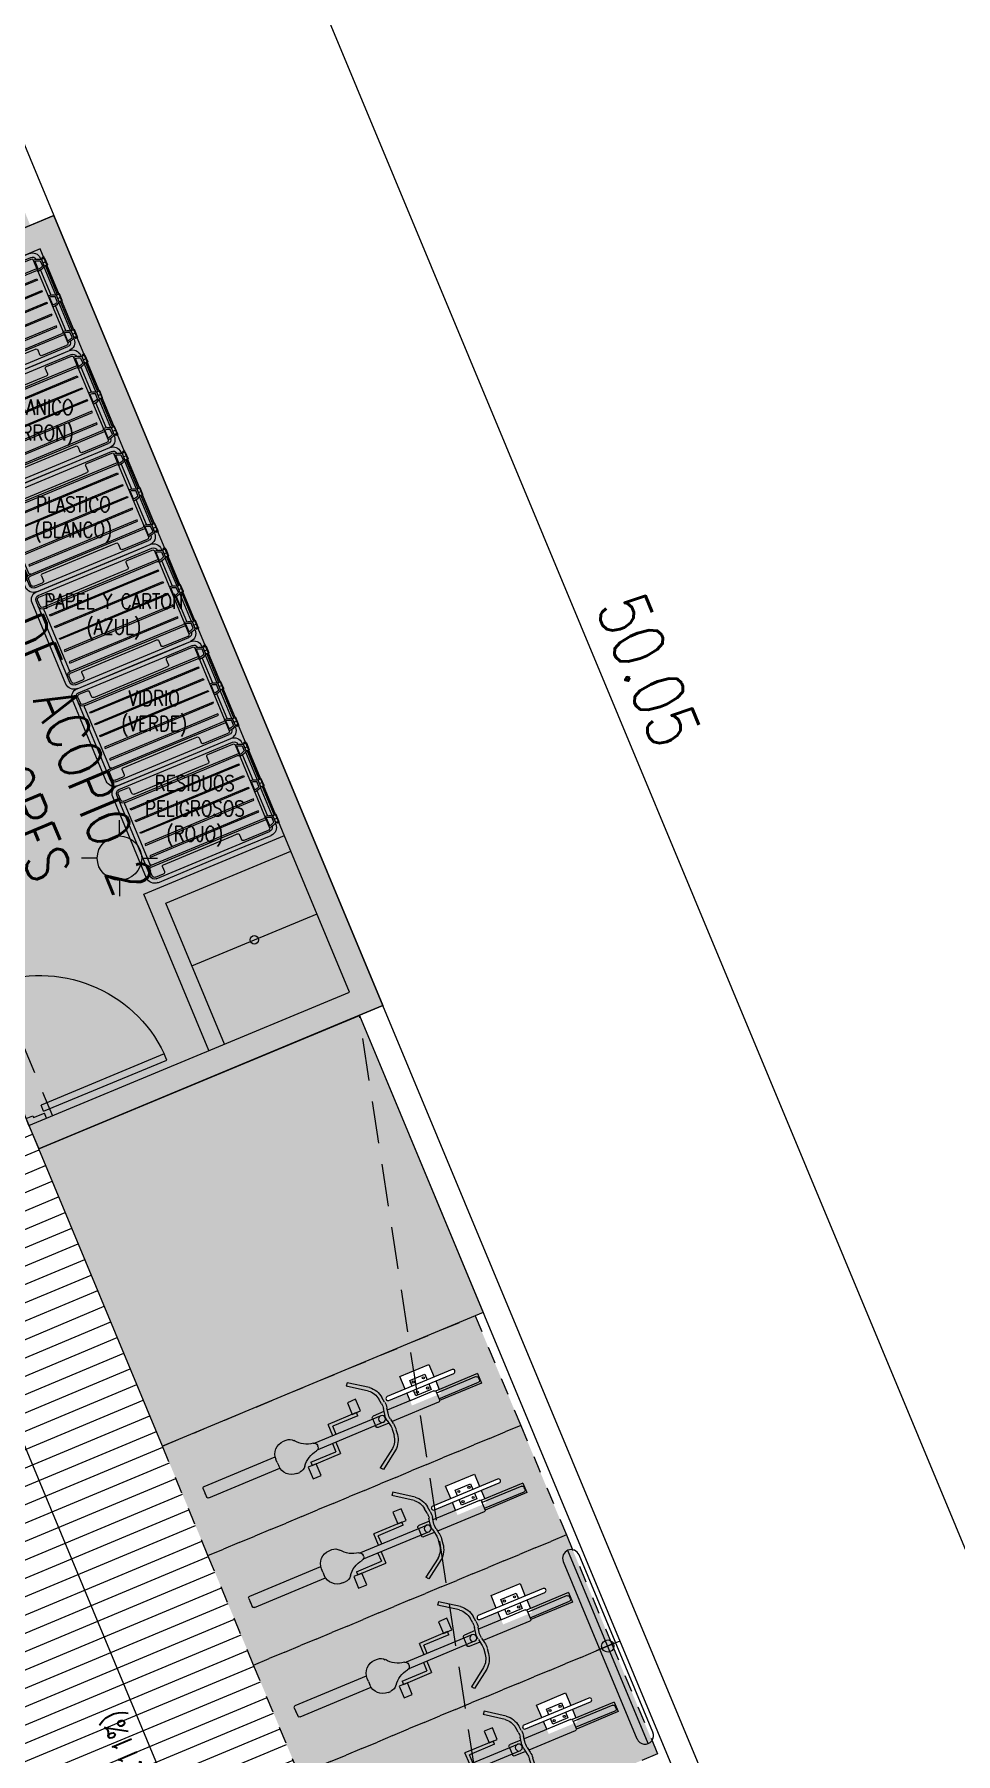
# Model space of a CAD drawing. Header units: millimetres. Extents: x 2471 to 2909, y 1327 to 1568.
# Drawn here: x 2668.02 to 2673.46, y 1432.78 to 1442.92 of the extents above; entities that cross this region are included whole.
import ezdxf

# ---------------------------------------------------------------- set-up
doc = ezdxf.new("R2010")
doc.units = ezdxf.units.MM
doc.set_wipeout_variables(frame=1)
doc.linetypes.add('HIDDEN', pattern=[0.375, 0.25, -0.125])
doc.linetypes.add('HIDDEN2', pattern=[0.1875, 0.125, -0.0625])
doc.layers.get('0').update_dxf_attribs({"color": 251, "lineweight": 9})
doc.layers.get('DEFPOINTS').update_dxf_attribs({"color": 251, "lineweight": 9})
for name, color, linetype, lineweight in [('A-BICICLETAS', 251, 'Continuous', 13), ('A-CONTENEDOR DE BASURA', 251, 'Continuous', 13), ('A-MOBILIARIO', 251, 'Continuous', 13), ('A-MURO ALTO', 251, 'Continuous', 13), ('A-MURO BAJO', 251, 'Continuous', 13), ('A-MUROS', 251, 'Continuous', 13), ('A-PROYECCIONES', 251, 'HIDDEN', 13), ('A-PUERTAS', 251, 'Continuous', 13), ('A-SANITARIOS', 251, 'Continuous', 13), ('A_30_DispositivosElect', 251, 'Continuous', 13), ('A_50_TextoAmbiente', 251, 'Continuous', 13), ('A_50_TextoIndicaciones', 251, 'Continuous', 13), ('COTAS-EXTER', 251, 'Continuous', 13), ('DLP_VERDE', 251, 'Continuous', 13), ('HATCH', 251, 'Continuous', 13)]:
    doc.layers.add(name, color=color, linetype=linetype, lineweight=lineweight)
doc.layers.add('DLP_ÁREA COMÚN', color=251, linetype='Continuous', lineweight=13, plot=False)
doc.styles.add('ROMANS', font='romans.shx', dxfattribs={"width": 0.8})
doc.styles.add('TXT_COTAS', font='romans.shx', dxfattribs={"width": 0.8})
doc.dimstyles.new('DLP-COTA 200', dxfattribs={"dimtxt": 0.3, "dimasz": 0.2, "dimexe": 0.36, "dimexo": 0.12, "dimgap": 0.12, "dimtad": 1, "dimzin": 0, "dimdsep": 46, "dimtxsty": 'TXT_COTAS', "dimblk": 'ARCHTICK', "dimcen": 0.18, "dimdle": 0.2, "dimclrd": 256, "dimclre": 256, "dimclrt": 2, "dimadec": 0, "dimazin": 0, "dimtfac": 1, "dimtix": 1, "dimtofl": 0, "dimtmove": 2, "dimatfit": 3, "dimfxl": 0.36, "dimtolj": 1, "dimtzin": 0, "dimlwd": 9, "dimlwe": 9, "dimarcsym": 0})

# ---------------------------------------------------------------- blocks, each defined once
blk = doc.blocks.new('_ArchTick')
at = {"color": 0, "linetype": 'ByBlock', "const_width": 0.15}
blk.add_lwpolyline([(-0.5, -0.5), (0.5, 0.5)], dxfattribs=at)
blk = doc.blocks.new('*D868')
at = {"layer": 'COTAS-EXTER', "lineweight": 9, "transparency": 16777216}
for p, q in [((85.823, 84.429), (105.212, 37.854)), ((85.087, 83.906), (86.232, 84.383)), ((104.323, 37.7), (105.468, 38.177))]:
    blk.add_line(p, q, dxfattribs=at)
at = {"layer": 'DEFPOINTS', "color": 0, "transparency": 16777216}
for p in [(84.976, 83.86, 0), (105.136, 38.038), (104.212, 37.654, 0)]:
    blk.add_point(p, dxfattribs=at)
at = {"layer": 'COTAS-EXTER', "lineweight": 9, "transparency": 16777216, "xscale": 0.2, "yscale": 0.2, "zscale": 0.2}
for p, rotation in [((85.899, 84.244), 112.6026596227034), ((105.136, 38.038), 292.6026596227034)]:
    blk.add_blockref('_ArchTick', p, dxfattribs=dict(at, rotation=rotation))
at = {"layer": 'COTAS-EXTER', "color": 2, "transparency": 16777216, "insert": (95.767, 61.245), "char_height": 0.3, "attachment_point": 5, "rotation": 292.6027, "style": 'TXT_COTAS'}
blk.add_mtext('\\A1;50.05', dxfattribs=at)
blk = doc.blocks.new('A$C5E423DB2')
at = {"layer": 'A-PUERTAS'}
for p, q in [((0.0381, 0.1), (0.0381, 0.8)), ((0.0381, 0.8), (0.0731, 0.8)), ((0.0731, 0.8), (0.0731, 0.1)), ((0.0381, 0.1), (0.0731, 0.1))]:
    blk.add_line(p, q, dxfattribs=at)
at = {"layer": 'A-PUERTAS', "linetype": 'Continuous'}
for p, q in [((0, 0), (0, 0.1)), ((0, 0.1), (0.0281, 0.1)), ((0.0281, 0.0381), (0.0281, 0.1)), ((0.8, 0.1), (0.7719, 0.1)), ((0.7719, 0.0381), (0.7719, 0.1)), ((0.8, 0), (0.8, 0.1)), ((0, 0), (0.0381, 0)), ((0.0381, 0.0381), (0.0281, 0.0381)), ((0.0381, 0), (0.0381, 0.0381)), ((0.7619, 0), (0.7619, 0.0381)), ((0.7619, 0.0381), (0.7719, 0.0381)), ((0.8, 0), (0.7619, 0))]:
    blk.add_line(p, q, dxfattribs=at)
at = {"layer": 'A-PUERTAS', "color": 7, "linetype": 'Continuous'}
blk.add_arc((0.0366, 0.0793), 0.7216, 1.64027, 87.09685, dxfattribs=at)
blk = doc.blocks.new('AP_Av.Ejercito Esq.Choquehuanca_Plantas_Rev1_20190619$0$CONTENEDOR DE BASURA 360L')
at = {"linetype": 'ByBlock'}
for p, q in [((0.26, 0.85), (-0.26, 0.85)), ((0.26, 0.825), (-0.26, 0.825)), ((-0.31, 0.8), (-0.31, 0.288)), ((-0.285, 0.8), (-0.285, 0.288)), ((0.285, 0.8), (0.285, 0.288)), ((0.31, 0.8), (0.31, 0.288)), ((-0.31, 0.288), (-0.31, 0.074)), ((-0.285, 0.288), (-0.285, 0.074)), ((0.285, 0.288), (0.285, 0.074)), ((0.31, 0.288), (0.31, 0.074)), ((-0.26, 0.024), (-0.252, 0.024)), ((-0.258, 0.005), (-0.258, 0.013)), ((-0.258, 0.013), (-0.256, 0.013)), ((-0.258, 0.005), (-0.256, 0.005)), ((-0.256, 0), (-0.256, 0.018)), ((-0.256, 0.018), (-0.251, 0.018)), ((-0.251, 0), (-0.256, 0)), ((-0.251, 0.018), (-0.251, 0)), ((-0.251, 0.013), (-0.25, 0.013)), ((-0.251, 0.005), (-0.25, 0.005)), ((-0.25, 0), (-0.25, 0.02)), ((-0.25, 0.02), (-0.207, 0.02)), ((-0.228, 0.02), (-0.228, 0)), ((-0.207, 0), (-0.207, 0.02)), ((-0.021, 0.013), (-0.207, 0.013)), ((-0.021, 0.005), (-0.207, 0.005)), ((-0.204, 0.024), (-0.024, 0.024)), ((-0.193, 0.049), (-0.035, 0.049)), ((-0.021, 0), (-0.021, 0.02)), ((0.022, 0.02), (-0.021, 0.02)), ((0.022, 0), (-0.021, 0)), ((0, 0.02), (0, 0)), ((0.022, 0), (0.022, 0.02)), ((0.022, 0.013), (0.207, 0.013)), ((0.022, 0.005), (0.207, 0.005)), ((0.204, 0.024), (0.025, 0.024)), ((0.032, 0.024), (0.025, 0.024)), ((0.193, 0.049), (0.035, 0.049)), ((0.207, 0), (0.207, 0.02)), ((0.25, 0.02), (0.207, 0.02)), ((0.25, 0), (0.207, 0)), ((0.228, 0.02), (0.228, 0)), ((0.25, 0), (0.25, 0.02)), ((0.251, 0.013), (0.25, 0.013)), ((0.251, 0.005), (0.25, 0.005)), ((0.251, 0.018), (0.251, 0)), ((0.256, 0.018), (0.251, 0.018)), ((0.251, 0), (0.256, 0)), ((0.26, 0.024), (0.252, 0.024)), ((0.256, 0), (0.256, 0.018)), ((0.258, 0.013), (0.256, 0.013)), ((0.258, 0.005), (0.256, 0.005)), ((0.258, 0.005), (0.258, 0.013)), ((-0.25, 0), (-0.207, 0))]:
    blk.add_line(p, q, dxfattribs=at)
at = {"color": 8, "linetype": 'ByBlock'}
for p, q in [((-0.26, 0.815), (-0.226, 0.815)), ((0.26, 0.815), (0.226, 0.815)), ((-0.275, 0.8), (-0.275, 0.748)), ((-0.235, 0.738), (-0.265, 0.738)), ((-0.225, 0.728), (-0.225, 0.288)), ((-0.211, 0.8), (-0.211, 0.288)), ((-0.201, 0.8), (-0.201, 0.288)), ((-0.191, 0.801), (0.191, 0.801)), ((0.201, 0.8), (0.201, 0.288)), ((0.211, 0.8), (0.211, 0.288)), ((0.225, 0.728), (0.225, 0.288)), ((0.235, 0.738), (0.265, 0.738)), ((0.275, 0.8), (0.275, 0.748)), ((-0.275, 0.236), (-0.275, 0.076)), ((-0.235, 0.246), (-0.265, 0.246)), ((-0.225, 0.288), (-0.225, 0.256)), ((-0.211, 0.288), (-0.211, 0.066)), ((-0.201, 0.288), (-0.201, 0.076)), ((0.201, 0.288), (0.201, 0.076)), ((0.211, 0.288), (0.211, 0.066)), ((0.225, 0.288), (0.225, 0.256)), ((0.235, 0.246), (0.265, 0.246)), ((0.275, 0.236), (0.275, 0.076)), ((-0.265, 0.066), (0.265, 0.066)), ((-0.255, 0.061), (-0.202, 0.061)), ((-0.244, 0.03), (-0.212, 0.03)), ((0.027, 0.061), (-0.026, 0.061)), ((0.016, 0.03), (-0.016, 0.03)), ((0.255, 0.061), (0.202, 0.061)), ((0.244, 0.03), (0.212, 0.03))]:
    blk.add_line(p, q, dxfattribs=at)
for points in [[(-0.146, 0.782), (-0.154, 0.782), (-0.154, 0.288), (-0.154, 0.089), (-0.146, 0.089), (-0.146, 0.288)], [(-0.071, 0.782), (-0.079, 0.782), (-0.079, 0.288), (-0.079, 0.089), (-0.071, 0.089), (-0.071, 0.288)], [(0.004, 0.782), (-0.004, 0.782), (-0.004, 0.288), (-0.004, 0.089), (0.004, 0.089), (0.004, 0.288)], [(0.071, 0.782), (0.079, 0.782), (0.079, 0.288), (0.079, 0.089), (0.071, 0.089), (0.071, 0.288)], [(0.146, 0.782), (0.154, 0.782), (0.154, 0.288), (0.154, 0.089), (0.146, 0.089), (0.146, 0.288)]]:
    blk.add_lwpolyline(points, close=True, dxfattribs=at)
at = {"linetype": 'ByBlock'}
for centre, radius, start, end in [((-0.26, 0.8), 0.0499, 90, 180), ((-0.26, 0.8), 0.025, 90, 180), ((0.26, 0.8), 0.0499, 0, 90), ((0.26, 0.8), 0.025, 0, 90), ((-0.26, 0.074), 0.0499, 180, 270), ((-0.26, 0.074), 0.025, 180, 263.6322), ((-0.184, 0.067), 0.0807, 180.3677, 215.6892), ((-0.272, 0.067), 0.0807, 324.3108, 359.6323), ((0.044, 0.067), 0.0807, 180.3677, 215.6892), ((-0.044, 0.067), 0.0807, 324.3108, 359.6323), ((0.272, 0.067), 0.0807, 180.3677, 215.6892), ((0.184, 0.067), 0.0807, 324.3108, 359.6323), ((0.26, 0.074), 0.0499, 270, 0), ((0.26, 0.074), 0.025, 276.3678, 0)]:
    blk.add_arc(centre, radius, start, end, dxfattribs=at)
at = {"color": 8, "linetype": 'ByBlock'}
for centre, radius, start, end in [((-0.26, 0.8), 0.015, 90, 180), ((-0.226, 0.8), 0.025, 0, 90), ((-0.226, 0.8), 0.015, 0, 90), ((0.226, 0.8), 0.025, 90, 180), ((0.226, 0.8), 0.015, 90, 180), ((0.26, 0.8), 0.015, 0, 90), ((-0.265, 0.748), 0.00999, 180, 270), ((-0.235, 0.728), 0.00999, 0, 90), ((-0.191, 0.791), 0.00999, 90, 180), ((0.191, 0.791), 0.00999, 0, 90), ((0.235, 0.728), 0.00999, 90, 180), ((0.265, 0.748), 0.00999, 270, 0), ((-0.265, 0.236), 0.00999, 90, 180), ((-0.235, 0.256), 0.00999, 270, 0), ((0.235, 0.256), 0.00999, 180, 270), ((0.265, 0.236), 0.00999, 0, 90), ((-0.265, 0.076), 0.00999, 180, 270), ((-0.184, 0.067), 0.0707, 184.6708, 211.6379), ((-0.272, 0.067), 0.0707, 328.3621, 355.3292), ((-0.191, 0.076), 0.00999, 180, 270), ((0.044, 0.067), 0.0707, 184.6708, 211.6379), ((-0.044, 0.067), 0.0707, 328.3621, 355.3292), ((0.191, 0.076), 0.00999, 270, 0), ((0.272, 0.067), 0.0707, 184.6708, 211.6379), ((0.184, 0.067), 0.0707, 328.3621, 355.3292), ((0.265, 0.076), 0.00999, 270, 0)]:
    blk.add_arc(centre, radius, start, end, dxfattribs=at)
blk = doc.blocks.new('BICICLETA')
at = {"ltscale": 0.1}
for p, q in [((-0.035, 0), (-0.035, -0.304)), ((0.035, 0), (-0.035, 0)), ((0.035, 0), (0.035, -0.306)), ((-0.022, -0.304), (-0.022, -0.016)), ((-0.01, -0.004), (0.007, -0.004)), ((0.019, -0.016), (0.019, -0.304)), ((-0.043, -0.315), (-0.043, -0.654)), ((0.028, -0.304), (-0.031, -0.304)), ((0.04, -0.315), (0.04, -0.654)), ((-0.101, -0.65), (-0.136, -0.654)), ((-0.098, -0.673), (-0.133, -0.677)), ((-0.023, -0.681), (-0.063, -0.674)), ((-0.023, -0.657), (-0.058, -0.651)), ((-0.043, -0.678), (-0.043, -0.756)), ((0.02, -0.657), (0.055, -0.651)), ((0.02, -0.681), (0.06, -0.674)), ((0.04, -0.678), (0.04, -0.756)), ((0.095, -0.673), (0.13, -0.677)), ((0.098, -0.65), (0.133, -0.654)), ((-0.229, -0.706), (-0.317, -0.831)), ((-0.211, -0.721), (-0.299, -0.846)), ((0.028, -0.767), (-0.031, -0.767)), ((-0.025, -0.709), (-0.025, -1.188)), ((0.022, -0.709), (0.022, -1.188)), ((0.208, -0.721), (0.296, -0.846)), ((0.227, -0.706), (0.314, -0.831)), ((-0.317, -0.831), (-0.299, -0.846)), ((0.082, -0.852), (0.082, -1.034)), ((0.082, -0.852), (0.105, -0.852)), ((0.105, -0.852), (0.105, -1.057)), ((0.314, -0.831), (0.296, -0.846)), ((0.022, -1.034), (0.082, -1.034)), ((-0.025, -1.057), (-0.108, -1.057)), ((-0.108, -1.262), (-0.108, -1.057)), ((-0.085, -1.262), (-0.085, -1.081)), ((-0.025, -1.081), (-0.085, -1.081)), ((0.022, -1.057), (0.105, -1.057)), ((-0.085, -1.262), (-0.108, -1.262)), ((-0.006, -1.178), (-0.001, -1.178)), ((0.003, -1.178), (-0.001, -1.178)), ((-0.119, -1.378), (-0.119, -1.358)), ((0.116, -1.378), (0.116, -1.358)), ((-0.043, -1.988), (-0.043, -1.47)), ((-0.001, -1.472), (-0.025, -1.472)), ((-0.001, -1.472), (0.022, -1.472)), ((0.04, -1.988), (0.04, -1.47)), ((0.028, -2), (-0.031, -2)), ((0.007, -2), (-0.01, -2))]:
    blk.add_line(p, q, dxfattribs=at)
for points in [[(0.19, -0.822), (0.19, -0.882), (0.105, -0.882), (0.105, -0.822)], [(-0.193, -1.292), (-0.193, -1.233), (-0.108, -1.233), (-0.108, -1.292)]]:
    blk.add_lwpolyline(points, close=True, dxfattribs=at)
blk.add_circle((-0.001, -0.709), 0.0235, dxfattribs=at)
for centre, radius, start, end in [((-0.01, -0.016), 0.0117, 90, 180), ((0.007, -0.016), 0.0117, 0, 90), ((-0.031, -0.315), 0.0117, 90, 180), ((0.028, -0.315), 0.0117, 0, 90), ((-0.119, -0.794), 0.141, 96.8875, 141.5162), ((-0.119, -0.794), 0.117, 96.8875, 141.5162), ((-0.084, -0.789), 0.141, 79.5721, 96.8875), ((-0.084, -0.789), 0.117, 79.5721, 96.8875), ((-0.001, -0.542), 0.117, 259.5721, 280.4279), ((-0.001, -0.566), 0.117, 259.5721, 280.4279), ((0.081, -0.789), 0.141, 83.1125, 100.4279), ((0.081, -0.789), 0.117, 83.1125, 100.4279), ((0.116, -0.794), 0.117, 38.4838, 83.1125), ((0.116, -0.794), 0.141, 38.4838, 83.1125), ((-0.031, -0.756), 0.0117, 180, 270), ((0.028, -0.756), 0.0117, 270, 0), ((-0.192, -1.178), 0.164, 306.3265, 352.7262), ((-0.006, -1.202), 0.0235, 90, 172.7262), ((0.003, -1.202), 0.0235, 7.2738, 90), ((0.189, -1.178), 0.164, 187.2738, 233.6735), ((-0.06, -1.358), 0.0587, 126.3265, 180), ((-0.025, -1.378), 0.0939, 180, 270), ((0.022, -1.378), 0.0939, 270, 0), ((0.057, -1.358), 0.0587, 0, 53.6735), ((-0.031, -1.988), 0.0117, 180, 270), ((0.028, -1.988), 0.0117, 270, 0)]:
    blk.add_arc(centre, radius, start, end, dxfattribs=at)
blk = doc.blocks.new('ESTAC_BICICLETA')
at = {"layer": 'HATCH'}
h = blk.add_hatch(color=254, dxfattribs=at)
h.dxf.hatch_style = 1
h.paths.add_polyline_path([(0, 0), (0.7, 0), (0.7, -2), (0, -2)])
blk.add_wipeout([(0.16, -0.363), (0.24, -0.363), (0.24, -0.248), (0.242, -0.243), (0.246, -0.238), (0.252, -0.236), (0.258, -0.237), (0.263, -0.242), (0.265, -0.248), (0.265, -0.363), (0.345, -0.363), (0.345, -0.548), (0.265, -0.548), (0.265, -0.663), (0.263, -0.669), (0.259, -0.673), (0.252, -0.675), (0.246, -0.673), (0.241, -0.668), (0.24, -0.663), (0.24, -0.548), (0.16, -0.548)])
at = {"layer": 'A-BICICLETAS', "color": 251, "linetype": 'HIDDEN2', "ltscale": 0.5}
blk.add_lwpolyline([(0, 0), (0.7, 0), (0.7, -2), (0, -2)], close=True, dxfattribs=at)
at = {"layer": 'A-MOBILIARIO', "color": 6, "linetype": 'Continuous'}
blk.add_lwpolyline([(0.24, -0.248), (0.24, -0.663, 1), (0.265, -0.663), (0.265, -0.248, 1)], format="xyb", close=True, dxfattribs=at)
at = {"layer": 'A-MOBILIARIO', "color": 4, "linetype": 'Continuous'}
for points in [[(0.24, -0.548), (0.16, -0.548), (0.16, -0.363), (0.24, -0.363)], [(0.265, -0.363), (0.319, -0.363)], [(0.24, -0.504), (0.204, -0.504), (0.204, -0.407), (0.24, -0.407)], [(0.265, -0.407), (0.301, -0.407), (0.301, -0.504), (0.265, -0.504)], [(0.315, -0.548), (0.265, -0.548)]]:
    blk.add_lwpolyline(points, dxfattribs=at)
at = {"layer": 'A-MOBILIARIO', "color": 7, "linetype": 'Continuous'}
for centre in [(0.22, -0.423), (0.22, -0.488), (0.285, -0.423), (0.285, -0.488)]:
    blk.add_circle(centre, 0.00659, dxfattribs=at)
at = {"layer": 'A-BICICLETAS', "xscale": -0.8780487806474042, "yscale": 0.8780487806474041, "zscale": 0.878048780647404, "rotation": 0.003284121983559984}
blk.add_blockref('BICICLETA', (0.35, -0.119), dxfattribs=at)
blk = doc.blocks.new('*U252')
at = {"layer": 'A-BICICLETAS'}
blk.add_blockref('ESTAC_BICICLETA', (-0.315, 0.9), dxfattribs=at)
blk = doc.blocks.new('*U253')
at = {"color": 0, "linetype": 'ByBlock', "lineweight": -2, "transparency": 16777216}
blk.add_blockref('*U252', (0.7, 0), dxfattribs=at)
for p in [(0, 0), (1.4, 0)]:
    blk.add_blockref('*U252', p, dxfattribs=at)
blk.add_blockref('*U252', (2.1, 0), dxfattribs=at)
blk = doc.blocks.new('LUMINARIA 41W')
at = {"layer": 'A_30_DispositivosElect'}
for p, q in [((0.623, 0), (-0.611, 0)), ((0, 0.077), (0, -0.077))]:
    blk.add_line(p, q, dxfattribs=at)
for points in [[(0.572, 0.051), (-0.561, 0.051)], [(-0.561, -0.051), (0.572, -0.051)]]:
    blk.add_lwpolyline(points, dxfattribs=at)
blk.add_circle((0, 0), 0.0361, dxfattribs=at)
for centre, start, end in [((-0.561, 0), 90, 270), ((0.572, 0), 270, 90)]:
    blk.add_arc(centre, 0.0509, start, end, dxfattribs=at)
blk = doc.blocks.new('LUMINARIA 1 EN 75')
at = {"layer": 'A_30_DispositivosElect'}
for p, q in [((0, 0.13125), (0, 0.225)), ((-0.13125, 0), (-0.225, 0)), ((0.13125, 0), (0.225, 0)), ((0, -0.13125), (0, -0.225))]:
    blk.add_line(p, q, dxfattribs=at)
blk.add_circle((0, 0), 0.13125, dxfattribs=at)
blk = doc.blocks.new('A$C64a6e5d1')
at = {"layer": 'COTAS-EXTER'}
dim = blk.add_aligned_dim(p1=(84.976, 83.86, 0), p2=(104.212, 37.654, 0), distance=1, dimstyle='DLP-COTA 200', dxfattribs=at)
dim.commit()
dim.dimension.update_dxf_attribs({"geometry": '*D868', "text_midpoint": (95.767, 61.245, 0)})

msp = doc.modelspace()

# ---------------------------------------------------------------- hatches: boundary and pattern name
at = {"layer": 'DLP_VERDE'}
h = msp.add_hatch(dxfattribs=at)
h.set_pattern_fill('AR-SAND', color=256, scale=0.0035, angle=215)
h.set_pattern_definition([(252.5, (2626.45104, 1388.43235), (0.1028379, -0.13710426), [0, -0.135128, 0, -0.15113, 0, -0.1444625]), (222.5, (2626.45104, 1388.43235), (0.01502412, -0.29575865), [0, -0.072898, 0, -0.121793, 0, -0.0466725]), (182.5, (2626.54062, 1388.49507), (-0.22649154, -0.15920515), [0, -0.04445, 0, -0.16002, 0, -0.208915]), (172.5, (2626.54062, 1388.49507), (-0.17416064, -0.21719985), [0, -0.022225, 0, -0.104902, 0, -0.120015])])
edge = h.paths.add_edge_path()
edge.add_line((2659.919, 1461.197), (2662.164, 1466.281))
edge.add_line((2662.164, 1466.281), (2673.482, 1495.854))
edge.add_line((2673.482, 1495.854), (2672.82, 1502.744))
edge.add_line((2672.82, 1502.744), (2671.198, 1504.894))
edge.add_line((2671.198, 1504.894), (2670.582, 1502.877))
edge.add_line((2670.582, 1502.877), (2672.495, 1502.293))
edge.add_line((2672.495, 1502.293), (2660.437, 1462.792))
edge.add_line((2660.437, 1462.792), (2658.524, 1463.376))
edge.add_line((2658.524, 1463.376), (2657.844, 1461.148))
edge.add_arc((2658.322, 1461.002), 0.5, 163.0245, 202.5917)
edge.add_line((2657.86, 1460.81), (2658.302, 1459.749))
edge.add_line((2658.302, 1459.749), (2660.194, 1460.537))
edge.add_line((2660.194, 1460.537), (2659.919, 1461.197))
h.paths.add_polyline_path([(2665.566, 1442.301), (2667.458, 1443.089), (2667.996, 1441.796), (2666.104, 1441.008)])
h.paths.add_polyline_path([(2668.045, 1436.346), (2669.938, 1437.134), (2670.668, 1435.38), (2668.775, 1434.592)])
h = msp.add_hatch(dxfattribs=at)
h.set_pattern_fill('AR-SAND', color=256, scale=0.0035, angle=215)
h.set_pattern_definition([(252.5, (-223918.54188, -8186702.85172), (0.1028379063742, -0.1371042579803), [0, -0.135128, 0, -0.15113, 0, -0.1444625]), (222.5, (-223918.54188, -8186702.85172), (0.0150241246165, -0.2957586482646), [0, -0.072898, 0, -0.121793, 0, -0.0466725]), (182.5, (-223918.45231, -8186702.789), (-0.226491538642, -0.159205150185), [0, -0.04445, 0, -0.16002, 0, -0.208915]), (172.5, (-223918.45231, -8186702.789), (-0.174160637763, -0.217199849944), [0, -0.022225, 0, -0.104902, 0, -0.120015])])
edge = h.paths.add_edge_path()
edge.add_line((2672.253, 1412.433), (2674.847, 1413.512))
edge.add_arc((2674.5, 1414.342), 0.9, 292.6789, 382.6148)
edge.add_line((2675.331, 1414.689), (2666.181, 1436.653))
edge.add_arc((2665.35, 1436.307), 0.9, 22.6025, 112.6101)
edge.add_line((2665.004, 1437.138), (2664.081, 1436.754))
edge.add_line((2664.081, 1436.754), (2673.635, 1413.814))
edge.add_line((2673.635, 1413.814), (2671.973, 1413.122))
edge.add_line((2671.973, 1413.122), (2672.253, 1412.433))
at = {"layer": 'DLP_ÁREA COMÚN', "transparency": 33554559}
h = msp.add_hatch(color=8, dxfattribs=at)
h.dxf.hatch_style = 1
h.paths.add_polyline_path([(2650.187, 1514.06), (2651.072, 1516.957), (2656.524, 1515.736), (2655.655, 1512.888), (2654.448, 1513.256), (2654.31, 1512.802)])
h.paths.add_polyline_path([(2666.104, 1441.008), (2668.135, 1441.854), (2670.076, 1437.192), (2668.045, 1436.346)])

# ---------------------------------------------------------------- linework, layer by layer
at = {"layer": 'A-MURO ALTO'}
msp.add_line((2660.083, 1461.196, 0), (2668.135, 1441.854, 0), dxfattribs=at)
at = {"layer": 'A-MURO BAJO'}
for p, q in [((2668.665, 1437.85, 0), (2669.496, 1438.196, 0)), ((2668.795, 1437.796, 0), (2669.534, 1438.103, 0)), ((2669.049, 1436.927, 0), (2668.665, 1437.85, 0)), ((2669.141, 1436.965, 0), (2668.795, 1437.796, 0))]:
    msp.add_line(p, q, dxfattribs=at)
at = {"layer": 'A-MURO BAJO', "elevation": 0}
msp.add_lwpolyline([(2668.045, 1436.346), (2669.938, 1437.134), (2670.668, 1435.38), (2668.775, 1434.592)], close=True, dxfattribs=at)
at = {"layer": 'A-MUROS'}
for p, q in [((2668.135, 1441.854, 0), (2666.104, 1441.008, 0)), ((2670.076, 1437.192, 0), (2668.135, 1441.854, 0)), ((2668.054, 1441.658, 0), (2666.3, 1440.928, 0)), ((2669.88, 1437.272, 0), (2668.054, 1441.658, 0)), ((2667.987, 1436.485, 0), (2669.88, 1437.272, 0)), ((2668.045, 1436.346, 0), (2670.076, 1437.192, 0)), ((2667.987, 1436.485, 0), (2668.045, 1436.346, 0))]:
    msp.add_line(p, q, dxfattribs=at)
at = {"layer": 'A-PROYECCIONES'}
msp.add_line((2667.78, 1437.373, 0), (2668.126, 1436.542, 0), dxfattribs=at)
at = {"layer": 'A-SANITARIOS', "color": 7}
msp.add_line((2668.949, 1437.427, 0), (2669.688, 1437.734, 0), dxfattribs=at)
msp.add_circle((2669.318, 1437.58, 0), 0.025, dxfattribs=at)
at = {"layer": 'DLP_ÁREA COMÚN', "color": 8, "transparency": 33554559, "elevation": 0}
msp.add_lwpolyline([(2666.104, 1441.008), (2668.135, 1441.854), (2670.076, 1437.192), (2668.045, 1436.346)], close=True, dxfattribs=at)

# ---------------------------------------------------------------- block references
at = {"color": 1}
msp.add_blockref('A$C64a6e5d1', (2575.879, 1377.927), dxfattribs=at)
at = {"layer": 'A-CONTENEDOR DE BASURA', "xscale": -1, "rotation": 112.6031568047596}
for p in [(2668.176, 1441.373, 0), (2668.414, 1440.8, 0), (2668.652, 1440.228, 0), (2668.891, 1439.656, 0), (2669.129, 1439.083, 0), (2669.367, 1438.511, 0)]:
    msp.add_blockref('AP_Av.Ejercito Esq.Choquehuanca_Plantas_Rev1_20190619$0$CONTENEDOR DE BASURA 360L', p, dxfattribs=at)
at = {"layer": 'A-PUERTAS', "linetype": 'Continuous', "xscale": -1.12500000150589, "yscale": 1.12500000150589, "zscale": 1.12500000150589, "rotation": 292.6031566917356}
msp.add_blockref('A$C5E423DB2', (2667.987, 1436.485, 0), dxfattribs=at)
at = {"layer": 'A_30_DispositivosElect', "rotation": 180}
msp.add_blockref('LUMINARIA 1 EN 75', (2668.522, 1438.062, 0), dxfattribs=at)

# ---------------------------------------------------------------- texts
at = {"layer": 'A_50_TextoAmbiente', "color": 8, "insert": (2667.492, 1440.886, 0), "char_height": 0.25, "attachment_point": 1, "rotation": 292.6032, "style": 'ROMANS'}
msp.add_mtext_dynamic_manual_height_columns('\\pxqc;CUARTO DE ACOPIO 2\\P6 CONTENEDORES', width=3.51379, gutter_width=15, heights=[0], dxfattribs=at)
at = {"layer": 'A_50_TextoIndicaciones', "char_height": 0.09, "attachment_point": 5, "style": 'ROMANS'}
for s, insert in [('\\pxqc;ORGANICO\\P(MARRON)', (2668.012, 1440.633, 0)), ('\\pxqc;PLASTICO\\P(BLANCO)', (2668.25, 1440.06, 0)), ('\\pxqc;PAPEL Y CARTON\\P(AZUL)', (2668.489, 1439.488, 0)), ('\\pxqc;VIDRIO\\P(VERDE)', (2668.727, 1438.916, 0)), ('\\pxqc;RESIDUOS PELIGROSOS\\P(ROJO)', (2668.967, 1438.34, 0))]:
    msp.add_mtext_dynamic_manual_height_columns(s, width=0.85325, gutter_width=15, heights=[0], dxfattribs=dict(at, insert=insert))

# ---------------------------------------------------------------- next in the draw order: block references
at = {"color": 1, "rotation": 292.6031567611732}
msp.add_blockref('*U253', (2669.912, 1434.724, 0), dxfattribs=at)

# ---------------------------------------------------------------- next in the draw order: hatches: boundary and pattern name
h = msp.add_hatch()
h.set_pattern_fill('_USER', color=8, scale=0.1, angle=-157.3968, pattern_type=0)
h.set_pattern_definition([(202.6032419954, (-2937071.55046, 7644557.41288), (0.0384347560504, -0.0923188470863), [])])
h.paths.add_polyline_path([(2666.622, 1435.862), (2670.081, 1427.553), (2671.466, 1428.13), (2668.007, 1436.438)])

# ---------------------------------------------------------------- next in the draw order: linework, layer by layer
msp.add_line((2670.773, 1427.841, 0), (2667.314, 1436.15, 0))
at = {"layer": 'A-MURO ALTO', "elevation": 0}
for points in [[(2669.938, 1437.134), (2679.037, 1415.276)], [(2679.223, 1415.22), (2679.224, 1415.22), (2670.076, 1437.192)]]:
    msp.add_lwpolyline(points, dxfattribs=at)
at = {"layer": 'A-PROYECCIONES'}
msp.add_line((2673.627, 1413.026, 0), (2669.938, 1437.134, 0), dxfattribs=at)

# ---------------------------------------------------------------- next in the draw order: block references
at = {"layer": 'A_30_DispositivosElect', "rotation": 292.6031566146343}
msp.add_blockref('LUMINARIA 41W', (2671.404, 1433.412, 0), dxfattribs=at)

# ---------------------------------------------------------------- next in the draw order: texts
at = {"layer": 'A_50_TextoAmbiente', "color": 8, "style": 'ROMANS', "width": 0.8}
msp.add_text('RAMPA PEATONAL (PENDIENTE 6.11%%%)', height=0.12, rotation=112.6494, dxfattribs=at).set_placement((2669.456, 1430.794, 0))

doc.saveas('drawing.dxf')
